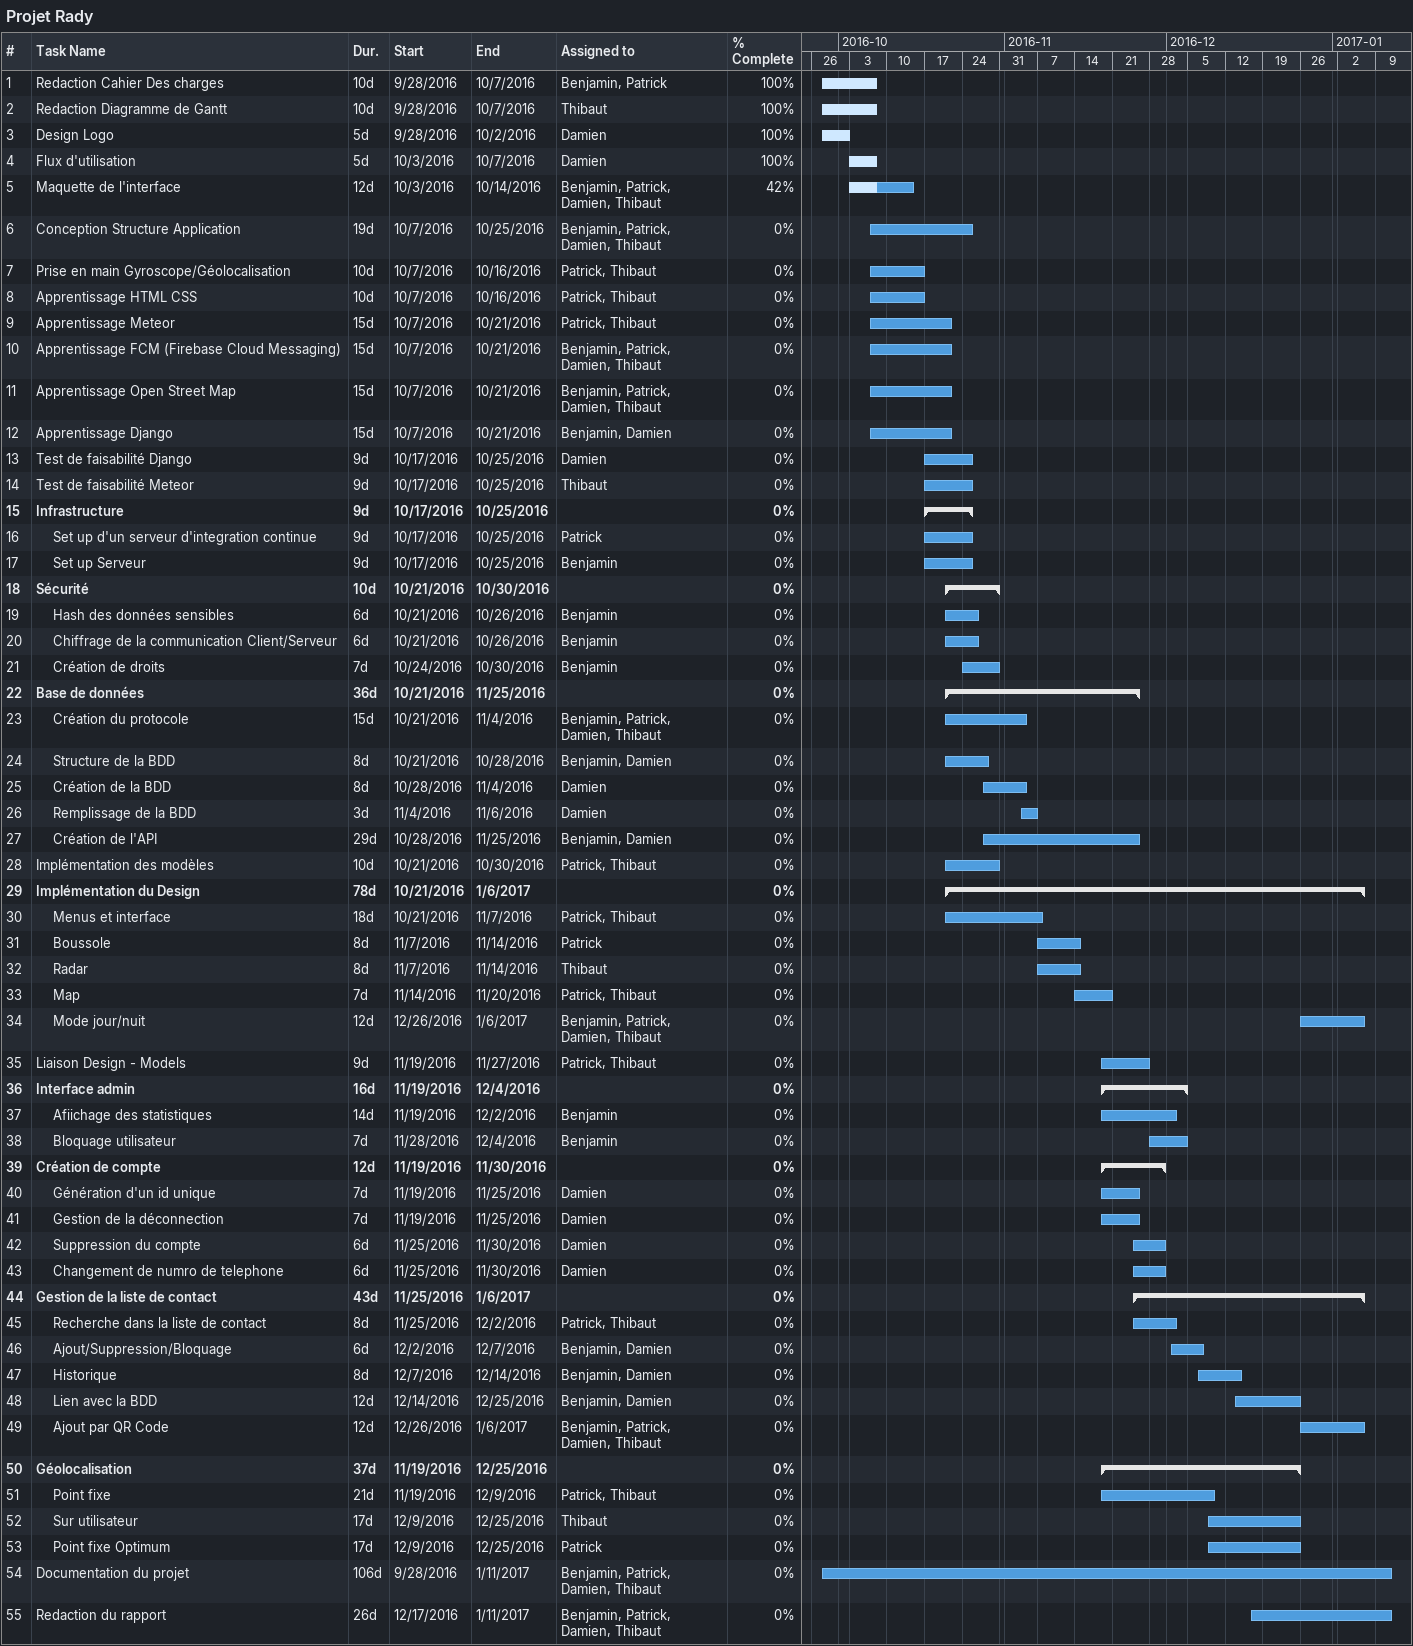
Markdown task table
Projet Rady

| ID | Level | Task | Duration | Start | Finish | Resources | % complete |
|---|---|---|---|---|---|---|---|
| 1 | 1 | Redaction Cahier Des charges | 10d | 2016-09-28 | 2016-10-07 | Benjamin, Patrick | 100 |
| 2 | 1 | Redaction Diagramme de Gantt | 10d | 2016-09-28 | 2016-10-07 | Thibaut | 100 |
| 3 | 1 | Design Logo | 5d | 2016-09-28 | 2016-10-02 | Damien | 100 |
| 4 | 1 | Flux d'utilisation | 5d | 2016-10-03 | 2016-10-07 | Damien | 100 |
| 5 | 1 | Maquette de l'interface | 12d | 2016-10-03 | 2016-10-14 | Benjamin, Patrick, Damien, Thibaut | 42 |
| 6 | 1 | Conception Structure Application | 19d | 2016-10-07 | 2016-10-25 | Benjamin, Patrick, Damien, Thibaut | 0 |
| 7 | 1 | Prise en main Gyroscope/Géolocalisation | 10d | 2016-10-07 | 2016-10-16 | Patrick, Thibaut | 0 |
| 8 | 1 | Apprentissage HTML CSS | 10d | 2016-10-07 | 2016-10-16 | Patrick, Thibaut | 0 |
| 9 | 1 | Apprentissage Meteor | 15d | 2016-10-07 | 2016-10-21 | Patrick, Thibaut | 0 |
| 10 | 1 | Apprentissage FCM (Firebase Cloud Messaging) | 15d | 2016-10-07 | 2016-10-21 | Benjamin, Patrick, Damien, Thibaut | 0 |
| 11 | 1 | Apprentissage Open Street Map | 15d | 2016-10-07 | 2016-10-21 | Benjamin, Patrick, Damien, Thibaut | 0 |
| 12 | 1 | Apprentissage Django | 15d | 2016-10-07 | 2016-10-21 | Benjamin, Damien | 0 |
| 13 | 1 | Test de faisabilité Django | 9d | 2016-10-17 | 2016-10-25 | Damien | 0 |
| 14 | 1 | Test de faisabilité Meteor | 9d | 2016-10-17 | 2016-10-25 | Thibaut | 0 |
| 15 | 1 | **Infrastructure** | 9d | 2016-10-17 | 2016-10-25 |  | 0 |
| 16 | 2 | Set up d'un serveur d'integration continue | 9d | 2016-10-17 | 2016-10-25 | Patrick | 0 |
| 17 | 2 | Set up Serveur | 9d | 2016-10-17 | 2016-10-25 | Benjamin | 0 |
| 18 | 1 | **Sécurité** | 10d | 2016-10-21 | 2016-10-30 |  | 0 |
| 19 | 2 | Hash des données sensibles | 6d | 2016-10-21 | 2016-10-26 | Benjamin | 0 |
| 20 | 2 | Chiffrage de la communication Client/Serveur | 6d | 2016-10-21 | 2016-10-26 | Benjamin | 0 |
| 21 | 2 | Création de droits | 7d | 2016-10-24 | 2016-10-30 | Benjamin | 0 |
| 22 | 1 | **Base de données** | 36d | 2016-10-21 | 2016-11-25 |  | 0 |
| 23 | 2 | Création du protocole | 15d | 2016-10-21 | 2016-11-04 | Benjamin, Patrick, Damien, Thibaut | 0 |
| 24 | 2 | Structure de la BDD | 8d | 2016-10-21 | 2016-10-28 | Benjamin, Damien | 0 |
| 25 | 2 | Création de la BDD | 8d | 2016-10-28 | 2016-11-04 | Damien | 0 |
| 26 | 2 | Remplissage de la BDD | 3d | 2016-11-04 | 2016-11-06 | Damien | 0 |
| 27 | 2 | Création de l'API | 29d | 2016-10-28 | 2016-11-25 | Benjamin, Damien | 0 |
| 28 | 1 | Implémentation des modèles | 10d | 2016-10-21 | 2016-10-30 | Patrick, Thibaut | 0 |
| 29 | 1 | **Implémentation du Design** | 78d | 2016-10-21 | 2017-01-06 |  | 0 |
| 30 | 2 | Menus et interface | 18d | 2016-10-21 | 2016-11-07 | Patrick, Thibaut | 0 |
| 31 | 2 | Boussole | 8d | 2016-11-07 | 2016-11-14 | Patrick | 0 |
| 32 | 2 | Radar | 8d | 2016-11-07 | 2016-11-14 | Thibaut | 0 |
| 33 | 2 | Map | 7d | 2016-11-14 | 2016-11-20 | Patrick, Thibaut | 0 |
| 34 | 2 | Mode jour/nuit | 12d | 2016-12-26 | 2017-01-06 | Benjamin, Patrick, Damien, Thibaut | 0 |
| 35 | 1 | Liaison Design - Models | 9d | 2016-11-19 | 2016-11-27 | Patrick, Thibaut | 0 |
| 36 | 1 | **Interface admin** | 16d | 2016-11-19 | 2016-12-04 |  | 0 |
| 37 | 2 | Afiichage des statistiques | 14d | 2016-11-19 | 2016-12-02 | Benjamin | 0 |
| 38 | 2 | Bloquage utilisateur | 7d | 2016-11-28 | 2016-12-04 | Benjamin | 0 |
| 39 | 1 | **Création de compte** | 12d | 2016-11-19 | 2016-11-30 |  | 0 |
| 40 | 2 | Génération d'un id unique | 7d | 2016-11-19 | 2016-11-25 | Damien | 0 |
| 41 | 2 | Gestion de la déconnection | 7d | 2016-11-19 | 2016-11-25 | Damien | 0 |
| 42 | 2 | Suppression du compte | 6d | 2016-11-25 | 2016-11-30 | Damien | 0 |
| 43 | 2 | Changement de numro de telephone | 6d | 2016-11-25 | 2016-11-30 | Damien | 0 |
| 44 | 1 | **Gestion de la liste de contact** | 43d | 2016-11-25 | 2017-01-06 |  | 0 |
| 45 | 2 | Recherche dans la liste de contact | 8d | 2016-11-25 | 2016-12-02 | Patrick, Thibaut | 0 |
| 46 | 2 | Ajout/Suppression/Bloquage | 6d | 2016-12-02 | 2016-12-07 | Benjamin, Damien | 0 |
| 47 | 2 | Historique | 8d | 2016-12-07 | 2016-12-14 | Benjamin, Damien | 0 |
| 48 | 2 | Lien avec la BDD | 12d | 2016-12-14 | 2016-12-25 | Benjamin, Damien | 0 |
| 49 | 2 | Ajout par QR Code | 12d | 2016-12-26 | 2017-01-06 | Benjamin, Patrick, Damien, Thibaut | 0 |
| 50 | 1 | **Géolocalisation** | 37d | 2016-11-19 | 2016-12-25 |  | 0 |
| 51 | 2 | Point fixe | 21d | 2016-11-19 | 2016-12-09 | Patrick, Thibaut | 0 |
| 52 | 2 | Sur utilisateur | 17d | 2016-12-09 | 2016-12-25 | Thibaut | 0 |
| 53 | 2 | Point fixe Optimum | 17d | 2016-12-09 | 2016-12-25 | Patrick | 0 |
| 54 | 1 | Documentation du projet | 106d | 2016-09-28 | 2017-01-11 | Benjamin, Patrick, Damien, Thibaut | 0 |
| 55 | 1 | Redaction du rapport | 26d | 2016-12-17 | 2017-01-11 | Benjamin, Patrick, Damien, Thibaut | 0 |
